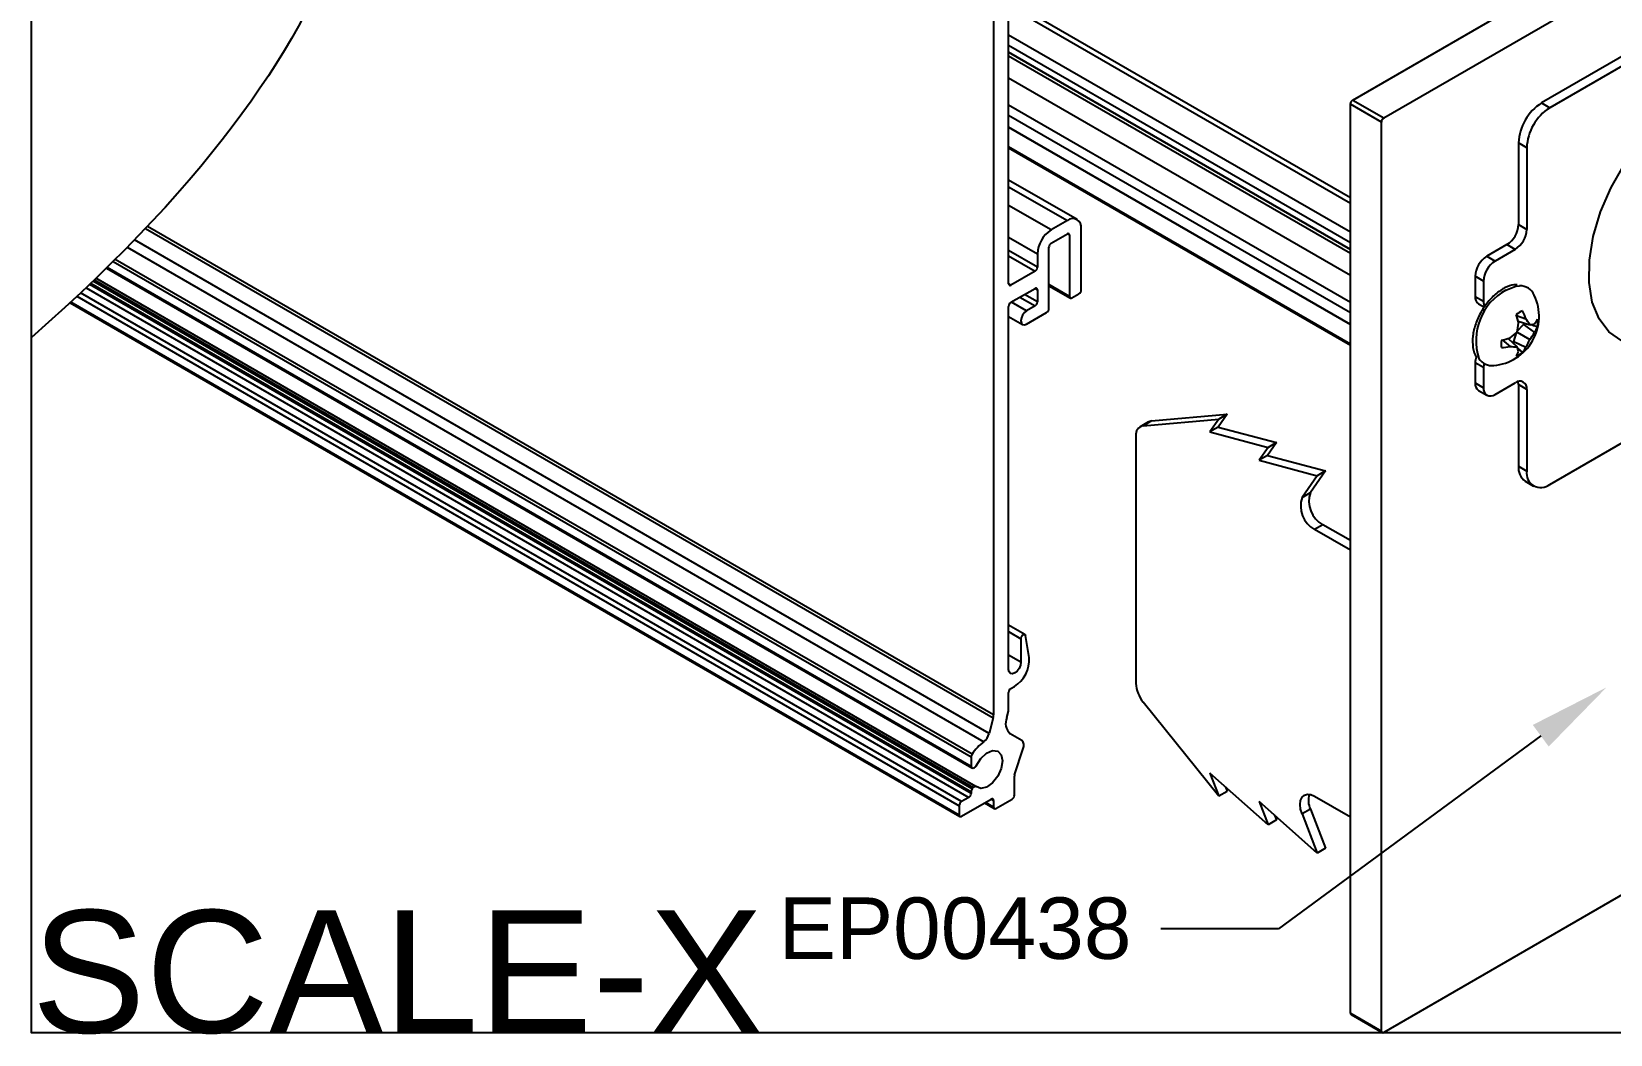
# Model space of a CAD drawing. Extents: x 0 to 7.35, y -6.57 to 0.
# Drawn here: x 0 to 4.836, y -6.568 to -3.497 of the extents above; entities that cross this region are included whole.
import ezdxf
from ezdxf import colors
from ezdxf.entities.mleader import LeaderData, LeaderLine
from ezdxf.math import Vec2, Vec3

# ---------------------------------------------------------------- set-up
doc = ezdxf.new("R2010")
doc.units = 0
doc.header["$LTSCALE"] = 0.5
doc.header["$MEASUREMENT"] = 0
for name, color, linetype in [('Dimension', 10, 'CONTINUOUS'), ('End Cap', 92, 'CONTINUOUS'), ('FAB DWG', 221, 'CONTINUOUS'), ('Hardware', 242, 'CONTINUOUS'), ('Housing', 150, 'CONTINUOUS')]:
    doc.layers.add(name, color=color, linetype=linetype)
doc.layers.add('Text-Unprinted', color=131, linetype='CONTINUOUS', plot=False)
doc.styles.add('LSAD_Standard', font='arial.ttf')
doc.styles.get("Standard").update_dxf_attribs({"font": 'arial.ttf'})

msp = doc.modelspace()

# ---------------------------------------------------------------- linework, layer by layer
at = {"layer": 'Dimension', "transparency": 16777216}
msp.add_open_spline([(1.9588, 0), (1.0103, -0.8014), (1.0552, -2.1288), (1.1245, -3.4454), (0, -4.4331)], degree=3, dxfattribs=at)
at = {"layer": 'End Cap', "transparency": 16777216}
for p, q in [((4.0467, -3.7065), (5.871, -2.6533)), ((4.1418, -3.7614), (5.9661, -2.7082)), ((4.1347, -3.7737), (4.0396, -3.7188)), ((4.0396, -6.5025), (4.0396, -3.7188)), ((4.0467, -3.7065), (4.1418, -3.7614)), ((4.1347, -6.5574), (4.1347, -3.7737)), ((5.9661, -5.5083), (4.1418, -6.5615)), ((4.0396, -6.5025), (4.1347, -6.5574)), ((4.0417, -6.5071), (4.1368, -6.562))]:
    msp.add_line(p, q, dxfattribs=at)
for centre, radius, start, end in [((4.0549, -3.7195), 0.0154, 122.6055, 177.3945), ((4.15, -3.7744), 0.0154, 122.6055, 177.3945), ((4.0445, -6.503), 0.00493, 173.7012, 234.9867), ((4.139, -6.5581), 0.00437, 170.786, 309.2033)]:
    msp.add_arc(centre, radius, start, end, dxfattribs=at)
at = {"layer": 'Hardware', "transparency": 16777216}
for p, q in [((5.4826, -3.2204), (4.6253, -3.7154)), ((5.508, -3.2351), (4.6506, -3.73)), ((4.6253, -3.7154), (4.6506, -3.73)), ((4.5799, -3.8525), (4.5545, -3.8379)), ((4.5545, -3.8379), (4.5545, -4.0879)), ((4.5799, -3.8525), (4.5799, -4.1026)), ((4.5545, -4.0879), (4.5799, -4.1026)), ((4.5192, -4.1492), (4.4573, -4.1849)), ((4.5446, -4.1638), (4.5192, -4.1492)), ((4.4573, -4.1849), (4.4827, -4.1995)), ((4.5446, -4.1638), (4.4827, -4.1995)), ((4.4473, -4.2608), (4.422, -4.2461)), ((4.422, -4.2461), (4.422, -4.3076)), ((4.4473, -4.2608), (4.4473, -4.3222)), ((4.422, -4.3076), (4.4473, -4.3222)), ((4.4323, -4.3305), (4.4504, -4.3409)), ((4.5483, -4.3658), (4.5774, -4.3766)), ((4.5509, -4.4143), (4.5704, -4.3937)), ((4.5532, -4.3837), (4.5893, -4.3946)), ((4.5704, -4.3937), (4.5758, -4.3906)), ((4.5704, -4.3937), (4.6033, -4.4179)), ((4.6506, -4.8834), (5.508, -4.3885)), ((4.5049, -4.4411), (4.5287, -4.461)), ((4.5228, -4.4364), (4.5503, -4.4622)), ((4.54, -4.4463), (4.5481, -4.4191)), ((4.54, -4.4526), (4.54, -4.4463)), ((4.54, -4.4463), (4.5774, -4.4627)), ((4.5503, -4.4172), (4.5893, -4.4397)), ((4.5515, -4.4661), (4.5673, -4.4794)), ((4.4473, -4.5259), (4.422, -4.5113)), ((4.422, -4.5113), (4.422, -4.5727)), ((4.4473, -4.5259), (4.4473, -4.5874)), ((4.422, -4.5727), (4.4473, -4.5874)), ((4.4827, -4.6078), (4.5446, -4.5721)), ((4.5799, -4.5925), (4.5545, -4.5778)), ((4.5545, -4.5778), (4.5545, -4.8279)), ((4.5799, -4.5925), (4.5799, -4.8426)), ((4.4323, -4.5956), (4.4577, -4.6103)), ((3.405, -4.7039), (3.637, -4.6832)), ((3.4303, -4.6893), (3.405, -4.7039)), ((3.4303, -4.6893), (3.6624, -4.6685)), ((3.637, -4.6832), (3.6094, -4.7224)), ((3.6624, -4.6685), (3.6348, -4.7078)), ((3.6624, -4.6685), (3.637, -4.6832)), ((3.3829, -4.7354), (3.3829, -5.493)), ((3.4212, -4.6921), (3.3958, -4.7068)), ((3.6348, -4.7078), (3.6094, -4.7224)), ((3.6094, -4.7224), (3.7876, -4.7701)), ((3.6348, -4.7078), (3.813, -4.7555)), ((3.7876, -4.7701), (3.76, -4.8093)), ((3.813, -4.7555), (3.7854, -4.7947)), ((3.813, -4.7555), (3.7876, -4.7701)), ((3.7854, -4.7947), (3.76, -4.8093)), ((3.76, -4.8093), (3.9381, -4.857)), ((3.7854, -4.7947), (3.9635, -4.8424)), ((4.5545, -4.8279), (4.5799, -4.8426)), ((3.9381, -4.857), (3.8917, -4.9231)), ((3.9635, -4.8424), (3.9171, -4.9085)), ((3.9635, -4.8424), (3.9381, -4.857)), ((4.5753, -4.8737), (4.6006, -4.8884)), ((3.8917, -4.9231), (3.9171, -4.9085)), ((3.9554, -5.0071), (3.93, -5.0218)), ((4.0396, -5.085), (3.93, -5.0218)), ((4.0396, -5.0557), (3.9554, -5.0071)), ((3.637, -5.8386), (3.405, -5.5499)), ((3.7876, -5.9255), (3.6094, -5.7676)), ((3.6094, -5.7676), (3.637, -5.8386)), ((3.6624, -5.8239), (3.637, -5.8386)), ((3.6568, -5.8096), (3.6624, -5.8239)), ((3.93, -5.8383), (4.0396, -5.9016)), ((3.9381, -6.0124), (3.76, -5.8545)), ((3.76, -5.8545), (3.7876, -5.9255)), ((3.8074, -5.8965), (3.813, -5.9109)), ((3.9171, -5.8781), (3.8917, -5.8928)), ((3.8917, -5.8928), (3.9381, -6.0124)), ((3.9171, -5.8781), (3.9635, -5.9978)), ((3.813, -5.9109), (3.7876, -5.9255)), ((3.9635, -5.9978), (3.9381, -6.0124))]:
    msp.add_line(p, q, dxfattribs=at)
at = {"layer": 'Hardware', "transparency": 16777216, "flags": 128}
for points in [[(5.0263, -4.4418), (4.97, -4.4565), (4.9177, -4.4572), (4.8711, -4.4436), (4.8318, -4.4165), (4.8014, -4.3766), (4.7808, -4.3255), (4.7709, -4.2649), (4.7719, -4.197), (4.7838, -4.1242), (4.8062, -4.0491), (4.8383, -3.9744), (4.879, -3.9026), (4.9268, -3.8365), (4.98, -3.7782), (5.0368, -3.73)], [(4.5162, -4.2883), (4.5469, -4.2765), (4.5577, -4.2754)], [(4.4489, -4.5131), (4.448, -4.5176), (4.4473, -4.5259)], [(4.5545, -4.5778), (4.5539, -4.5703), (4.5534, -4.5683)], [(3.4212, -4.6921), (3.4255, -4.6902), (3.4303, -4.6893)], [(3.8917, -5.8928), (3.8873, -5.8779), (3.8858, -5.8638), (3.8873, -5.8515), (3.8917, -5.8417), (3.8987, -5.8352), (3.9079, -5.8324), (3.9185, -5.8334), (3.93, -5.8383)]]:
    msp.add_lwpolyline(points, dxfattribs=at)
at = {"layer": 'Hardware', "transparency": 16777216}
for centre, radius, start, end in [((4.7081, -3.8448), 0.1537, 122.6055, 177.3945), ((4.7334, -3.8595), 0.1537, 122.6055, 177.3945), ((4.4778, -4.0844), 0.0768, 302.6055, 357.3945), ((4.5032, -4.0991), 0.0768, 302.6055, 357.3945), ((4.4987, -4.2496), 0.0768, 122.6055, 177.3945), ((4.5241, -4.2643), 0.0768, 122.6055, 177.3945), ((4.6006, -4.4429), 0.1761, 118.6276, 198.2239), ((4.5591, -4.3234), 0.048, 23.4476, 91.6576), ((4.4465, -4.3103), 0.0246, 173.7012, 234.9867), ((4.4779, -4.3236), 0.0306, 177.4867, 210.6462), ((4.4666, -4.3688), 0.151, 274.7062, 25.2992), ((4.5943, -4.4213), 0.0746, 111.1752, 128.8194), ((4.3945, -4.4364), 0.1925, 18.1062, 26.1164), ((4.2647, -4.4526), 0.2967, 12.22, 17.5496), ((4.3318, -4.3686), 0.2238, 347.4581, 354.5537), ((4.4447, -4.4766), 0.1662, 29.5479, 36.9876), ((4.5756, -4.2992), 0.0964, 278.1782, 286.7243), ((4.5555, -4.3484), 0.0644, 317.937, 332.706), ((4.5435, -4.3739), 0.0742, 323.6105, 338.7385), ((4.539, -4.3894), 0.0746, 351.1794, 8.8206), ((4.5759, -4.4532), 0.0746, 171.1794, 188.8206), ((4.4381, -4.1521), 0.2967, 282.4495, 287.7783), ((4.399, -4.2523), 0.2238, 305.4459, 312.5413), ((4.4598, -4.3877), 0.1395, 327.488, 338.1381), ((4.4796, -4.3536), 0.1394, 321.8614, 332.5121), ((4.4854, -4.5124), 0.0635, 162.5905, 178.9807), ((4.4891, -4.2726), 0.1925, 273.8819, 281.8915), ((4.549, -4.296), 0.1662, 263.0074, 270.4457), ((4.4933, -4.456), 0.0645, 327.2944, 342.0608), ((4.5205, -4.4213), 0.0746, 291.1752, 308.8194), ((4.4608, -4.498), 0.0964, 13.265, 21.8136), ((4.5094, -4.433), 0.0743, 321.2628, 336.3886), ((4.4736, -4.4715), 0.0482, 213.2767, 276.356), ((4.4465, -4.5754), 0.0246, 173.7012, 234.9867), ((4.4689, -4.5909), 0.0218, 170.786, 309.2033), ((4.5584, -4.589), 0.0218, 350.786, 129.2033), ((3.41, -4.731), 0.0275, 100.5468, 189.2519), ((4.6035, -4.8333), 0.0493, 173.7012, 234.9867), ((4.623, -4.8496), 0.0437, 170.786, 309.2033), ((3.9697, -4.9496), 0.0823, 161.2216, 241.1898), ((3.995, -4.935), 0.0823, 161.2216, 241.1898), ((3.4787, -5.4886), 0.0959, 182.6393, 219.7721), ((3.973, -5.8516), 0.0619, 162.0976, 205.3716)]:
    msp.add_arc(centre, radius, start, end, dxfattribs=at)
for points, knots in [([(4.5071, -4.2846), (4.5019, -4.2879), (4.4868, -4.2975), (4.4631, -4.3207), (4.4394, -4.3544), (4.4223, -4.392), (4.4132, -4.4302), (4.4142, -4.4645), (4.4194, -4.4867), (4.4264, -4.4939), (4.4268, -4.4943)], [0, 0, 0, 0, 0.079573, 0.230484, 0.381315, 0.532141, 0.683532, 0.836175, 0.990376, 1, 1, 1, 1]), ([(4.5506, -4.2725), (4.5473, -4.2722), (4.5352, -4.2711), (4.52, -4.2775), (4.5088, -4.2837), (4.5071, -4.2846)], [0, 0, 0, 0, 0.234188, 0.881725, 1, 1, 1, 1]), ([(4.5933, -4.3937), (4.5943, -4.3941), (4.6008, -4.3965), (4.6073, -4.3988), (4.6127, -4.4008)], [0, 0, 0, 0, 0.161422, 1, 1, 1, 1])]:
    msp.add_open_spline(points, degree=3, knots=knots, dxfattribs=at)
at = {"layer": 'Housing', "transparency": 16777216}
for p, q in [((2.9469, -3.0879), (2.9469, -5.5896)), ((2.9929, -4.2688), (2.9929, -3.1144)), ((4.0396, -4.0055), (2.9929, -3.4012)), ((4.0396, -4.0237), (2.9929, -3.4194)), ((2.9929, -3.5063), (4.0396, -4.1105)), ((2.9929, -3.5383), (4.0396, -4.1426)), ((2.9929, -3.5588), (4.0396, -4.163)), ((4.0396, -4.1653), (2.9929, -3.5611)), ((2.9929, -3.5714), (4.0396, -4.1756)), ((4.0396, -4.2437), (2.9929, -3.6394)), ((2.9929, -3.7209), (4.0396, -4.3252)), ((4.0396, -4.3577), (2.9929, -3.7535)), ((2.9929, -3.7883), (4.0396, -4.3925)), ((4.0396, -4.3952), (2.9929, -3.791)), ((2.9929, -3.849), (4.0396, -4.4533)), ((2.9929, -3.8524), (4.0396, -4.4566)), ((3.2027, -4.0726), (2.9929, -3.9514)), ((2.9929, -3.9717), (3.1727, -4.0755)), ((3.1233, -4.1041), (2.9929, -4.0289)), ((0.3488, -4.0996), (2.9456, -5.5987)), ((2.9469, -5.5896), (0.3548, -4.0932)), ((3.1727, -4.0755), (3.1233, -4.1041)), ((3.2152, -4.2878), (3.2152, -4.1)), ((0.2931, -4.1572), (2.9164, -5.6716)), ((2.933, -5.6462), (0.3149, -4.1349)), ((2.9929, -4.1268), (3.0808, -4.1776)), ((3.1162, -4.345), (3.1162, -4.1572)), ((3.1233, -4.1449), (3.1727, -4.1164)), ((3.1727, -4.1164), (3.1798, -4.1205)), ((3.1798, -4.1205), (3.1798, -4.3083)), ((0.2499, -4.2006), (2.878, -5.7177)), ((2.8808, -5.7095), (0.2561, -4.1944)), ((3.0808, -4.218), (2.9929, -4.1672)), ((2.9929, -4.1836), (3.0738, -4.2303)), ((3.0808, -4.1776), (3.0808, -4.218)), ((2.8927, -5.8084), (0.197, -4.2522)), ((0.229, -4.2211), (2.88, -5.7515)), ((2.878, -5.7469), (0.2312, -4.219)), ((3.0738, -4.2303), (3, -4.2729)), ((2.8484, -5.855), (0.1498, -4.2971)), ((0.1668, -4.281), (2.8709, -5.842)), ((2.878, -5.8298), (0.1775, -4.2709)), ((0.181, -4.2676), (2.878, -5.8245)), ((2.8815, -5.8154), (0.1882, -4.2606)), ((0.1914, -4.2575), (2.8842, -5.812)), ((3, -4.2729), (2.9929, -4.2688)), ((3, -4.3259), (3.0738, -4.2833)), ((3.0808, -4.3246), (3.0416, -4.3019)), ((3.0738, -4.2833), (3.0808, -4.2874)), ((3.0808, -4.2874), (3.0808, -4.3246)), ((3.1798, -4.3083), (3.1162, -4.2715)), ((3.1162, -4.2749), (3.1819, -4.3128)), ((3.1869, -4.3123), (3.2081, -4.3001)), ((0.1178, -4.327), (2.8434, -5.9004)), ((2.8413, -5.8959), (0.12, -4.3249)), ((0.139, -4.3072), (2.8413, -5.8673)), ((2.9929, -5.45), (2.9929, -4.3382)), ((3.0481, -4.3516), (3.0018, -4.3249)), ((3.0274, -4.3101), (3.0738, -4.3368)), ((3.0738, -4.3368), (3.0481, -4.3516)), ((2.9929, -4.369), (3.0356, -4.3937)), ((3.0481, -4.3924), (3.1091, -4.3572)), ((3.0425, -5.3434), (2.9929, -5.3147)), ((2.9929, -5.3344), (3.0304, -5.3561)), ((3.0304, -5.3561), (3.0304, -5.4283)), ((3.0558, -5.4139), (3.0445, -5.3466)), ((3.0304, -5.4283), (2.9929, -5.4066)), ((3, -5.5084), (3.0105, -5.5023)), ((2.9929, -5.5753), (2.9929, -5.5207)), ((2.9456, -5.5987), (2.933, -5.6462)), ((2.9873, -5.5975), (2.9925, -5.5783)), ((3.0333, -5.6674), (2.998, -5.647)), ((3.0112, -5.773), (3.0375, -5.6926)), ((2.878, -5.7177), (2.878, -5.7469)), ((2.8815, -5.7519), (2.8842, -5.7522)), ((3.0106, -5.8349), (3.0106, -5.7769)), ((2.8709, -5.842), (2.8484, -5.855)), ((2.8484, -5.8999), (2.9398, -5.8472)), ((2.878, -5.8245), (2.878, -5.8298)), ((2.8842, -5.812), (2.8815, -5.8154)), ((2.9398, -5.8472), (2.9469, -5.8512)), ((2.9469, -5.8512), (2.9469, -5.8717)), ((2.954, -5.8757), (3.0035, -5.8472)), ((2.8413, -5.8673), (2.8413, -5.8959)), ((2.9192, -5.8591), (2.949, -5.8762)), ((2.9469, -5.8717), (2.9222, -5.8574))]:
    msp.add_line(p, q, dxfattribs=at)
at = {"layer": 'Housing', "transparency": 16777216, "flags": 128}
for points in [[(3.0481, -4.3516), (3.0414, -4.3571), (3.0356, -4.3648), (3.0318, -4.3737), (3.0304, -4.3822), (3.0318, -4.3893), (3.0356, -4.3937), (3.0414, -4.3948), (3.0481, -4.3924)], [(3.0304, -5.3561), (3.0309, -5.3529), (3.0323, -5.3495), (3.0344, -5.3465), (3.0369, -5.3442), (3.0395, -5.343), (3.0418, -5.3431), (3.0436, -5.3443), (3.0445, -5.3466)], [(3.0304, -5.4283), (3.029, -5.4374), (3.0249, -5.4468), (3.0188, -5.455), (3.0117, -5.4608), (3.0045, -5.4633), (2.9984, -5.4622), (2.9943, -5.4575), (2.9929, -5.45)], [(2.8933, -5.7448), (2.9075, -5.7228), (2.9253, -5.7063), (2.9438, -5.6983), (2.9597, -5.7), (2.9705, -5.7113), (2.9744, -5.7301), (2.9705, -5.7533), (2.9597, -5.777), (2.9438, -5.7972), (2.9253, -5.8105), (2.9075, -5.8146), (2.8933, -5.8088)], [(2.8842, -5.812), (2.8854, -5.8108), (2.8866, -5.8097), (2.8878, -5.8088), (2.8891, -5.8083), (2.8903, -5.808), (2.8915, -5.808), (2.8925, -5.8083), (2.8933, -5.8088)]]:
    msp.add_lwpolyline(points, dxfattribs=at)
at = {"layer": 'Housing', "transparency": 16777216}
for centre, radius, start, end in [((3.1729, -4.1818), 0.0922, 122.6055, 177.3945), ((3.1893, -4.0958), 0.0262, 350.786, 129.2033), ((3.1315, -4.1579), 0.0154, 122.6055, 177.3945), ((3.1755, -4.1198), 0.00437, 350.786, 129.2033), ((3.0655, -4.2173), 0.0154, 302.6055, 357.3945), ((2.9972, -4.2695), 0.00437, 170.786, 309.2033), ((3.0765, -4.2867), 0.00437, 350.786, 129.2033), ((3.1998, -4.2871), 0.0154, 302.6055, 357.3945), ((3.0082, -4.3389), 0.0154, 122.6055, 177.3945), ((3.0655, -4.3239), 0.0154, 302.6055, 357.3945), ((3.1008, -4.3443), 0.0154, 302.6055, 357.3945), ((3.1841, -4.309), 0.00437, 170.786, 309.2033), ((2.9595, -5.4205), 0.0965, 301.8981, 3.8855), ((3.0082, -5.5214), 0.0154, 122.6055, 177.3945), ((2.9113, -5.5892), 0.0357, 344.5964, 359.4278), ((3.0266, -5.6149), 0.043, 156.0699, 228.2977), ((2.981, -5.5752), 0.0119, 344.5964, 359.4278), ((2.8859, -5.6336), 0.0487, 308.7226, 344.964), ((3.02, -5.8044), 0.1684, 127.9569, 145.7169), ((3.0188, -5.6828), 0.0211, 332.267, 46.7457), ((2.8823, -5.7476), 0.0044, 170.7481, 259.4532), ((2.893, -5.7183), 0.015, 144.1162, 177.636), ((2.8828, -5.741), 0.0113, 277.4452, 340.1669), ((3.023, -5.7771), 0.0125, 161.2194, 179.1697), ((2.8626, -5.8291), 0.0154, 302.6055, 357.3945), ((2.8933, -5.8252), 0.0153, 140.2279, 177.3607), ((2.9426, -5.8505), 0.00437, 350.786, 129.2033), ((2.9952, -5.8342), 0.0154, 302.6055, 357.3945), ((2.8567, -5.868), 0.0154, 122.6055, 177.3945), ((2.8457, -5.8966), 0.00437, 170.786, 309.2033), ((2.9512, -5.8724), 0.00437, 170.786, 309.2033)]:
    msp.add_arc(centre, radius, start, end, dxfattribs=at)
at = {"layer": 'Text-Unprinted', "ltscale": 0.5, "transparency": 16777216}
msp.add_lwpolyline([(0, 0), (7.3482, 0), (7.3482, -6.5625), (0, -6.5625)], close=True, dxfattribs=at)

# ---------------------------------------------------------------- texts
at = {"layer": 'Text-Unprinted', "ltscale": 0.5, "transparency": 16777216, "style": 'LSAD_Standard'}
msp.add_attdef('SCALE-X', (0, -6.5625), 'XEffectiveScaleFactor', height=0.375, dxfattribs=at)

# ---------------------------------------------------------------- leaders
at = {"layer": 'FAB DWG', "transparency": 16777216}
ml = msp.add_multileader_mtext('Standard', dxfattribs=at)
ml.set_content('EP00438', color=256)
ml.set_leader_properties()
ml.build(insert=Vec2(0, 0))
ml.multileader.update_dxf_attribs({"text_right_attachment_type": 2, "dogleg_length": 0.36, "arrow_head_size": 0.25})
ctx = ml.context
ctx.base_point, ctx.char_height, ctx.arrow_head_size, ctx.landing_gap_size, ctx.plane_origin = Vec3(2.2308, -6.2441), 0.188, 0.25, 0.09, Vec3(3.8798, -5.962)
ctx.right_attachment, ctx.text_align_type = 2, 2
notes = []
notes.append((ctx, [(0, (1, 1, 0), (3.8192, -6.2445), (-1, 0), 0.36, [(0, [(4.8242, -5.505)], 0, [])])]))
ctx.mtext.insert, ctx.mtext.alignment, ctx.mtext.flow_direction = Vec3(3.3692, -6.1484), 3, 5
for ctx, leaders in notes:
    for number, flags, end, landing, length, lines in leaders:
        leader = LeaderData()
        leader.index, (leader.has_last_leader_line, leader.has_dogleg_vector, leader.attachment_direction) = number, flags
        leader.last_leader_point, leader.dogleg_vector, leader.dogleg_length = Vec3(end), Vec3(landing), length
        for number, points, colour, breaks in lines:
            line = LeaderLine()
            line.index, line.vertices, line.color, line.breaks = number, Vec3.list(points), colors.encode_raw_color(colour), breaks
            leader.lines.append(line)
        ctx.leaders.append(leader)

doc.saveas('drawing.dxf')
